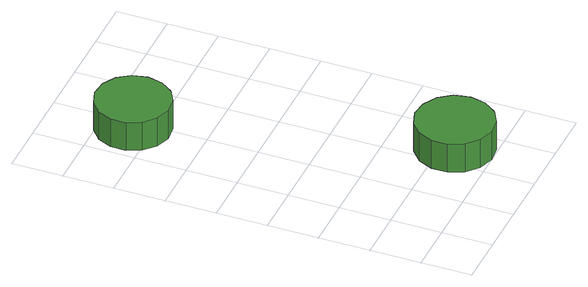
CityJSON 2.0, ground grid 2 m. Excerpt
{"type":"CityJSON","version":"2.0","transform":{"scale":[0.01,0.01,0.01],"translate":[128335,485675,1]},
"CityObjects":{
"tree1":{"type":"SolitaryVegetationObject","attributes":{"function":"something"},"geometry":[{"type":"MultiSurface","lod":"1","boundaries":[[[0,1,2,3,4,5,6,7,8,9,10,11,12,13,14]],[[15,16,17,18,19,20,21,22,23,24,25,26,27,28,29]],[[0,29,28,1]],[[1,28,27,2]],[[2,27,26,3]],[[3,26,25,4]],[[4,25,24,5]],[[5,24,23,6]],[[6,23,22,7]],[[7,22,21,8]],[[8,21,20,9]],[[9,20,19,10]],[[10,19,18,11]],[[11,18,17,12]],[[12,17,16,13]],[[13,16,15,14]],[[14,15,29,0]]]}]},
"tree2":{"type":"SolitaryVegetationObject","attributes":{"function":"something"},"geometry":[{"type":"MultiSurface","lod":"1","boundaries":[[[30,31,32,33,34,35,36,37,38,39,40,41,42,43,44]],[[45,46,47,48,49,50,51,52,53,54,55,56,57,58,59]],[[30,59,58,31]],[[31,58,57,32]],[[32,57,56,33]],[[33,56,55,34]],[[34,55,54,35]],[[35,54,53,36]],[[36,53,52,37]],[[37,52,51,38]],[[38,51,50,39]],[[39,50,49,40]],[[40,49,48,41]],[[41,48,47,42]],[[42,47,46,43]],[[43,46,45,44]],[[44,45,59,30]]]}]}
},
"vertices":[
[288,1266,202],[275,1326,202],[240,1375,202],[188,1405,202],[127,1411,202],[70,1392,202],[25,1352,202],[0,1297,202],[0,1236,202],[25,1181,202],[70,1141,202],[127,1122,202],[188,1128,202],[240,1158,202],[275,1207,202],[275,1207,77],[240,1158,77],[188,1128,77],[127,1122,77],[70,1141,77],[25,1181,77],[0,1236,77],[0,1297,77],[25,1352,77],[70,1392,77],[127,1411,77],[188,1405,77],[240,1375,77],[275,1326,77],[288,1266,77],
[649,152,177],[636,214,177],[599,264,177],[544,296,177],[482,303,177],[422,283,177],[375,241,177],[350,183,177],[350,120,177],[375,63,177],[422,21,177],[482,1,177],[544,8,177],[599,39,177],[636,90,177],[636,90,52],[599,39,52],[544,8,52],[482,1,52],[422,21,52],[375,63,52],[350,120,52],[350,183,52],[375,241,52],[422,283,52],[482,303,52],[544,296,52],[599,264,52],[636,214,52],[649,152,52]
]}
